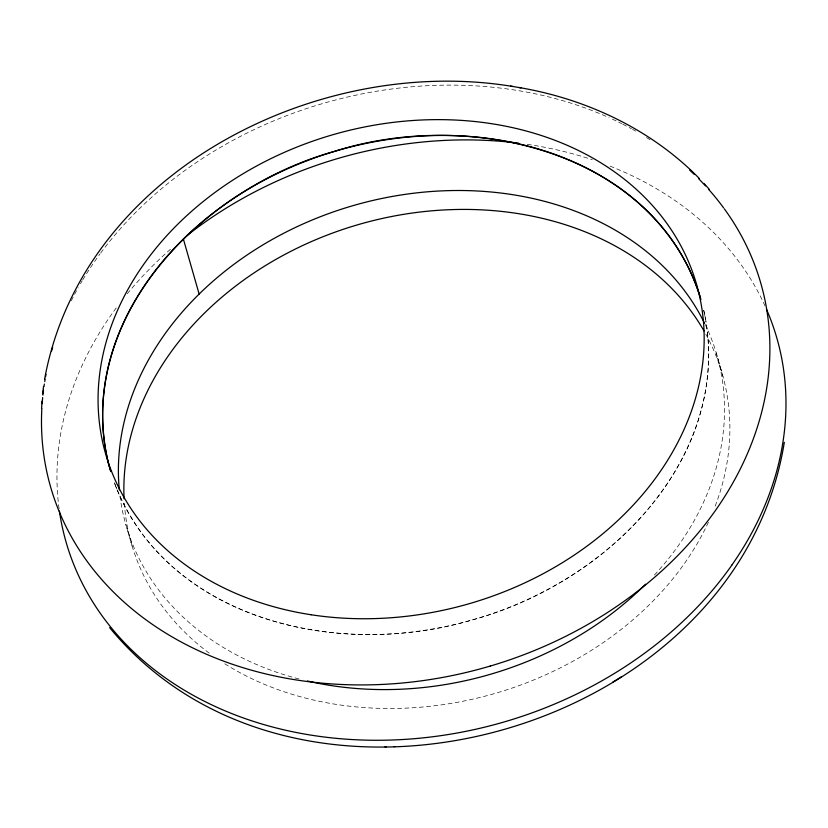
<?xml version="1.0" encoding="UTF-8"?>
<svg xmlns="http://www.w3.org/2000/svg" width="828" height="828" viewBox="0 0 828 828"><rect width="100%" height="100%" fill="white"/><g stroke="black" fill="none" stroke-linecap="round" stroke-linejoin="round"><path stroke-width="0.62" stroke-dasharray="4.14 3.1" d="M117.203 489.959C173.756 623.556 344.924 658.332 472.426 619.882C601.366 585.199 728.775 464.818 705.891 321.15M116.872 489.141L116.086 487.174M115.765 486.346L114.399 482.714M132.087 546.107L125.835 524.352M716.199 352.863L721.612 371.741M717.845 358.627L723.248 377.506M703.707 310.252L704.607 314.381M704.794 315.251L705.735 320.281M705.798 334.119A307.354 244.167 -16 0 1 714.492 507.968M708.375 522.282A307.354 244.167 -16 0 1 685.056 562.616A307.685 244.426 -16 0 1 504.469 690.562A307.354 244.167 -16 0 1 224.564 663.663M209.205 653.126A307.354 244.167 -16 0 1 124.283 502.42M705.156 324.39A307.436 244.229 -16 0 1 653.592 575.957M298.96 678.97A307.436 244.229 -16 0 1 119.667 493.705M59.088 508.734A369.733 293.723 -16 0 1 116.924 306.971M127.274 293.743A369.733 293.723 -16 0 1 172.1 247.841M527.26 144.331A369.733 293.723 -16 0 1 592.279 159.711M610.07 166.159A369.733 293.723 -16 0 1 765 305.915M703.748 310.459A307.385 244.188 -16 0 1 474.547 619.261A307.385 244.188 -16 0 1 114.233 482.227M71.27 300.75A369.412 293.464 -16 0 1 78.194 287.72M80.461 283.756A369.412 293.464 -16 0 1 82.2 280.796M82.79 279.802A369.412 293.464 -16 0 1 99.96 253.999M100.685 253.016A369.412 293.464 -16 0 1 609.097 117.659M612.347 119.139A369.412 293.464 -16 0 1 617.574 121.612M618.609 122.12A369.412 293.464 -16 0 1 621.704 123.651M622.728 124.169A369.412 293.464 -16 0 1 631.453 128.754M632.571 129.365A369.412 293.464 -16 0 1 635.676 131.093M646.544 137.531A369.412 293.464 -16 0 1 652.236 141.153"/><path stroke-width="1.24" d="M41.607 408.463L42.031 401.135M42.663 393.797L43.532 386.448M784.313 442.318C737.396 734.301 298.411 857.177 109.627 627.634M44.608 379.1C82.489 172.752 316.627 54.058 512.584 86.443M700.157 296.962C653.137 149.299 467.458 108.582 334.181 151.472C202.415 188.028 72.792 318.055 108.716 464.373M612.699 682.2L621.29 676.89M384.948 746.804L386.283 746.784M393.755 746.608L394.997 746.597M518.908 87.509C586.286 98.863 651.263 129.365 699.318 178.496M510.565 86.112L521.009 87.861M704.266 183.723L709.43 189.498M183.361 239.013L199.144 294.064M109.803 468.451L110.041 469.3M109.027 465.553L109.244 466.412M124.076 498.798A307.354 244.167 -16 0 1 358.648 224.502A307.354 244.167 -16 0 1 704.017 330.952M732.076 564.81A370.137 294.043 -16 0 1 506.136 721.364A369.733 293.723 -16 0 1 59.419 511.124M766.469 309.217A369.733 293.723 -16 0 1 732.055 564.789M186.424 235.99A369.733 293.723 -16 0 1 518.618 143.151M645.55 584.226A307.385 244.188 -16 0 1 307.395 680.989M119.335 489.948A307.385 244.188 -16 0 1 354.798 205.127A307.385 244.188 -16 0 1 704.566 323.282M490.269 666.064A369.805 293.774 -16 0 0 716.023 509.644A369.412 293.464 -16 0 0 724.324 208.832M490.259 666.043A369.412 293.464 -16 0 1 41.835 408.577M42.145 403.681A369.412 293.464 -16 0 1 42.663 397.554M42.921 395.101A369.412 293.464 -16 0 1 43.491 390.195M43.987 386.521A369.412 293.464 -16 0 1 44.35 384.068M44.743 381.615A369.412 293.464 -16 0 1 45.147 379.162M45.581 376.709A369.412 293.464 -16 0 1 46.037 374.256M51.584 351.02A369.412 293.464 -16 0 1 52.65 347.367M689.693 170.133A369.412 293.464 -16 0 1 694.299 174.46M698.78 178.869A369.412 293.464 -16 0 1 705.497 185.886M708.478 189.177A369.412 293.464 -16 0 1 723.62 207.88M110.724 471.577A307.385 244.188 -16 0 1 333.001 151.845A307.385 244.188 -16 0 1 699.101 293.661M699.484 294.84A307.385 244.188 -16 0 1 700.933 299.601M311.152 614.759A307.395 244.198 -16 0 0 696.721 284.884A307.395 244.198 -16 0 0 195.48 207.921A307.395 244.198 -16 0 0 311.152 614.759"/></g></svg>
